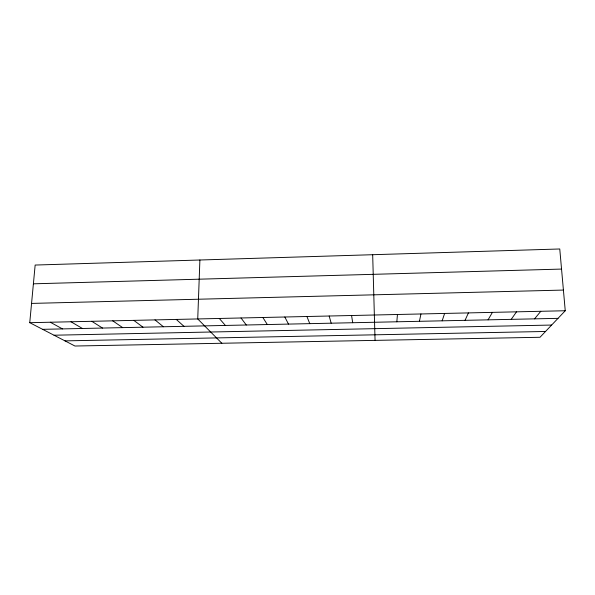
<?xml version="1.0" encoding="UTF-8"?>
<svg xmlns="http://www.w3.org/2000/svg" width="595" height="595" viewBox="0 0 595 595"><rect width="100%" height="100%" fill="white"/><g stroke="black" fill="none" stroke-linecap="round" stroke-linejoin="round"><path stroke-width="0.89" d="M199.898 260L197.733 318.942L221.838 343.263M396.828 321.791L397.453 314.487M29.75 322.691L35.157 265.05L559.761 248.978L565.25 310.746L540 337.276L74.955 346.022L29.75 322.691L565.25 310.746M419.423 321.307L420.955 313.967M442.159 320.824L444.614 313.439M465.037 320.341L468.429 312.911M488.064 319.85L492.4 312.375M511.231 319.351L516.519 311.832M534.548 318.861L540.803 311.297M33.394 283.815L561.546 269.074M31.557 303.413L563.413 290.07M42.624 329.333L558.006 318.355M54.026 335.216L551.632 325.056M64.996 340.875L545.526 331.475M50.307 322.23L62.468 328.909M70.991 321.769L82.422 328.485M91.801 321.307L102.496 328.061M112.73 320.839L122.682 327.629M133.793 320.37L142.986 327.198M154.975 319.894L163.409 326.759M176.291 319.426L183.952 326.328M219.31 318.466L225.393 325.443M241.012 317.975L246.3 324.996M262.856 317.492L267.334 324.55M284.827 317.001L288.486 324.096M306.938 316.51L309.764 323.643M329.184 316.012L331.17 323.189M351.571 315.514L352.709 322.728M375.058 340.377L372.678 254.712"/></g></svg>
